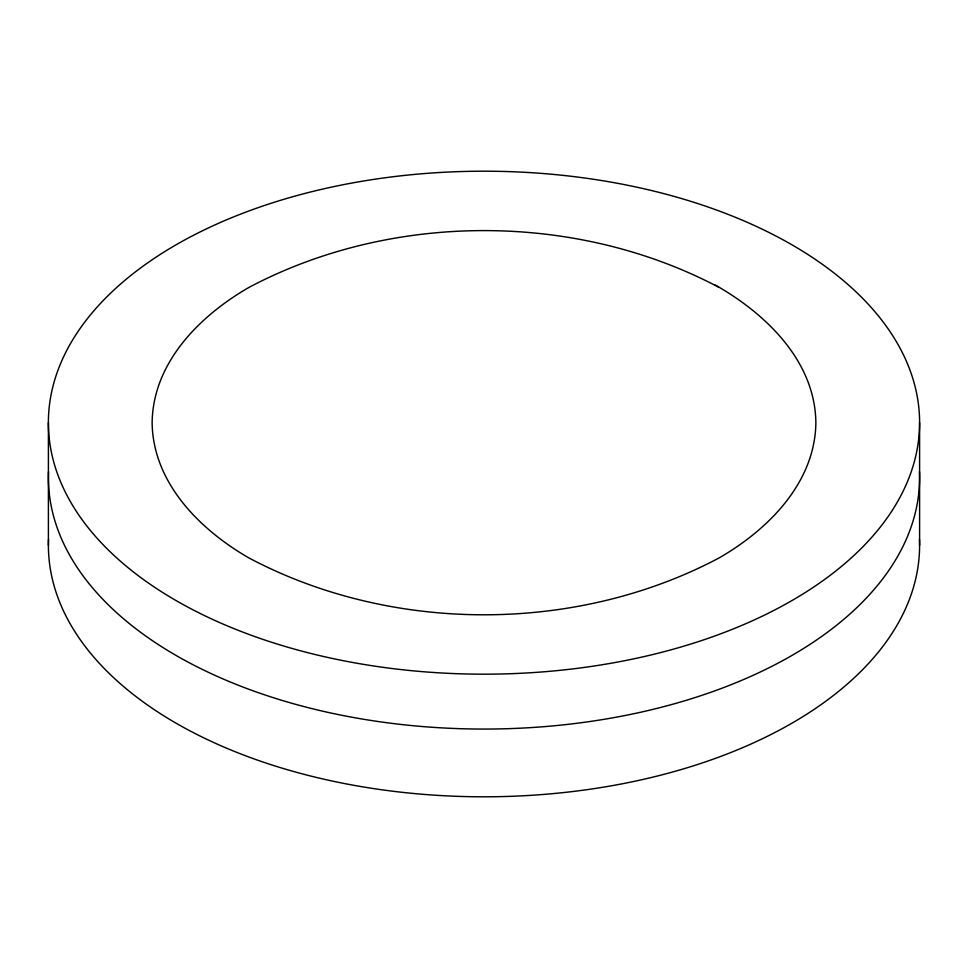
<?xml version="1.0" encoding="UTF-8"?>
<svg xmlns="http://www.w3.org/2000/svg" width="968" height="968" viewBox="0 0 968 968"><rect width="100%" height="100%" fill="white"/><g stroke="black" fill="none" stroke-linecap="round" stroke-linejoin="round"><path stroke-width="1.45" d="M714.88 285.233L715.243 285.028C765.627 313.523 815.129 360.882 815.867 422.689C815.141 482.947 767.854 530.004 718.667 558.173C575.899 633.665 392.101 633.665 249.333 558.173C200.146 530.004 152.859 482.947 152.133 422.689C152.859 362.431 200.146 315.386 249.333 287.206C392.101 211.726 575.899 211.726 718.667 287.206M919.6 422.689A435.6 251.486 0 0 1 266.2 640.489A435.6 251.486 0 0 1 266.2 204.889A435.6 251.486 0 0 1 919.6 422.689L919.6 545.311M48.4 422.689L48.4 545.311M919.479 539.503A435.6 251.486 0 0 1 484 796.797A435.6 251.486 0 0 1 48.521 539.503M919.479 471.755A435.6 251.486 0 0 1 484 729.061A435.6 251.486 0 0 1 48.521 471.755"/></g></svg>
